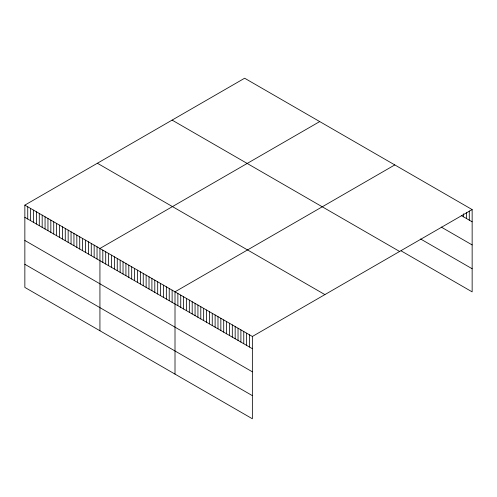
<?xml version="1.0" encoding="UTF-8"?>
<svg xmlns="http://www.w3.org/2000/svg" width="497" height="497" viewBox="0 0 497 497"><rect width="100%" height="100%" fill="white"/><g stroke="black" fill="none" stroke-linecap="round" stroke-linejoin="round"><path stroke-width="0.75" d="M24.85 205.124L252.364 336.475L252.364 418.772L24.85 287.415L24.85 205.124L244.636 78.228L472.15 209.585L472.15 291.876L401.098 250.855M319.714 121.579L99.928 248.469L99.928 330.76M394.798 164.923L175.006 291.814L175.006 374.111M252.364 336.475L472.15 209.585M461.266 215.518L472.15 221.805M441.206 227.061L472.15 244.928M420.58 238.976L472.15 268.753M172.105 120.106L399.619 251.457M97.381 163.246L324.895 294.603M24.85 217.344L252.364 348.695M24.85 240.467L252.364 371.818M24.85 264.292L252.364 395.643M469.286 210.983L469.286 220.152M466.422 212.387L466.422 218.494M463.558 213.785L463.558 216.841M249.5 334.823L249.5 347.043M246.636 333.17L246.636 345.39M243.766 331.518L243.766 343.731M240.902 329.859L240.902 342.079M238.038 328.206L238.038 340.426M235.174 326.554L235.174 338.774M232.31 324.901L232.31 337.115M229.446 323.243L229.446 335.463M226.576 321.59L226.576 333.81M223.712 319.938L223.712 332.158M220.848 318.279L220.848 330.499M217.984 316.626L217.984 328.846M215.12 314.974L215.12 327.194M212.256 313.321L212.256 325.541M209.386 311.662L209.386 323.882M206.522 310.01L206.522 322.23M203.658 308.357L203.658 320.577M200.794 306.705L200.794 318.925M197.93 305.046L197.93 317.266M195.066 303.394L195.066 315.614M192.196 301.741L192.196 313.961M189.332 300.089L189.332 312.309M186.468 298.43L186.468 310.65M183.604 296.777L183.604 308.997M180.74 295.125L180.74 307.345M177.876 293.472L177.876 305.692M172.124 290.149L172.124 302.369M169.235 288.484L169.235 300.704M166.346 286.812L166.346 299.032M163.457 285.148L163.457 297.368M160.568 283.483L160.568 295.703M157.686 281.811L157.686 294.031M154.797 280.146L154.797 292.366M151.908 278.482L151.908 290.702M149.019 276.81L149.019 289.03M146.13 275.145L146.13 287.365M143.242 273.48L143.242 285.694M140.359 271.809L140.359 284.029M137.47 270.144L137.47 282.364M134.581 268.473L134.581 280.693M131.693 266.808L131.693 279.028M128.804 265.143L128.804 277.363M125.921 263.472L125.921 275.692M123.032 261.807L123.032 274.027M120.144 260.142L120.144 272.362M117.255 258.471L117.255 270.691M114.366 256.806L114.366 269.026M111.477 255.141L111.477 267.355M108.594 253.47L108.594 265.69M105.706 251.805L105.706 264.025M102.817 250.14L102.817 262.354M97.039 246.804L97.039 259.024M94.157 245.133L94.157 257.353M91.268 243.468L91.268 255.688M88.379 241.803L88.379 254.023M85.49 240.132L85.49 252.352M82.601 238.467L82.601 250.687M79.719 236.802L79.719 249.022M76.83 235.131L76.83 247.351M73.941 233.466L73.941 245.686M71.052 231.801L71.052 244.015M68.164 230.13L68.164 242.35M65.275 228.465L65.275 240.685M62.392 226.794L62.392 239.014M59.503 225.129L59.503 237.349M56.615 223.464L56.615 235.684M53.726 221.792L53.726 234.012M50.837 220.128L50.837 232.347M47.954 218.463L47.954 230.683M45.065 216.791L45.065 229.011M42.177 215.126L42.177 227.346M39.288 213.462L39.288 225.681M36.399 211.79L36.399 224.01M33.51 210.125L33.51 222.345M30.628 208.46L30.628 220.674M27.739 206.789L27.739 219.009"/></g></svg>
